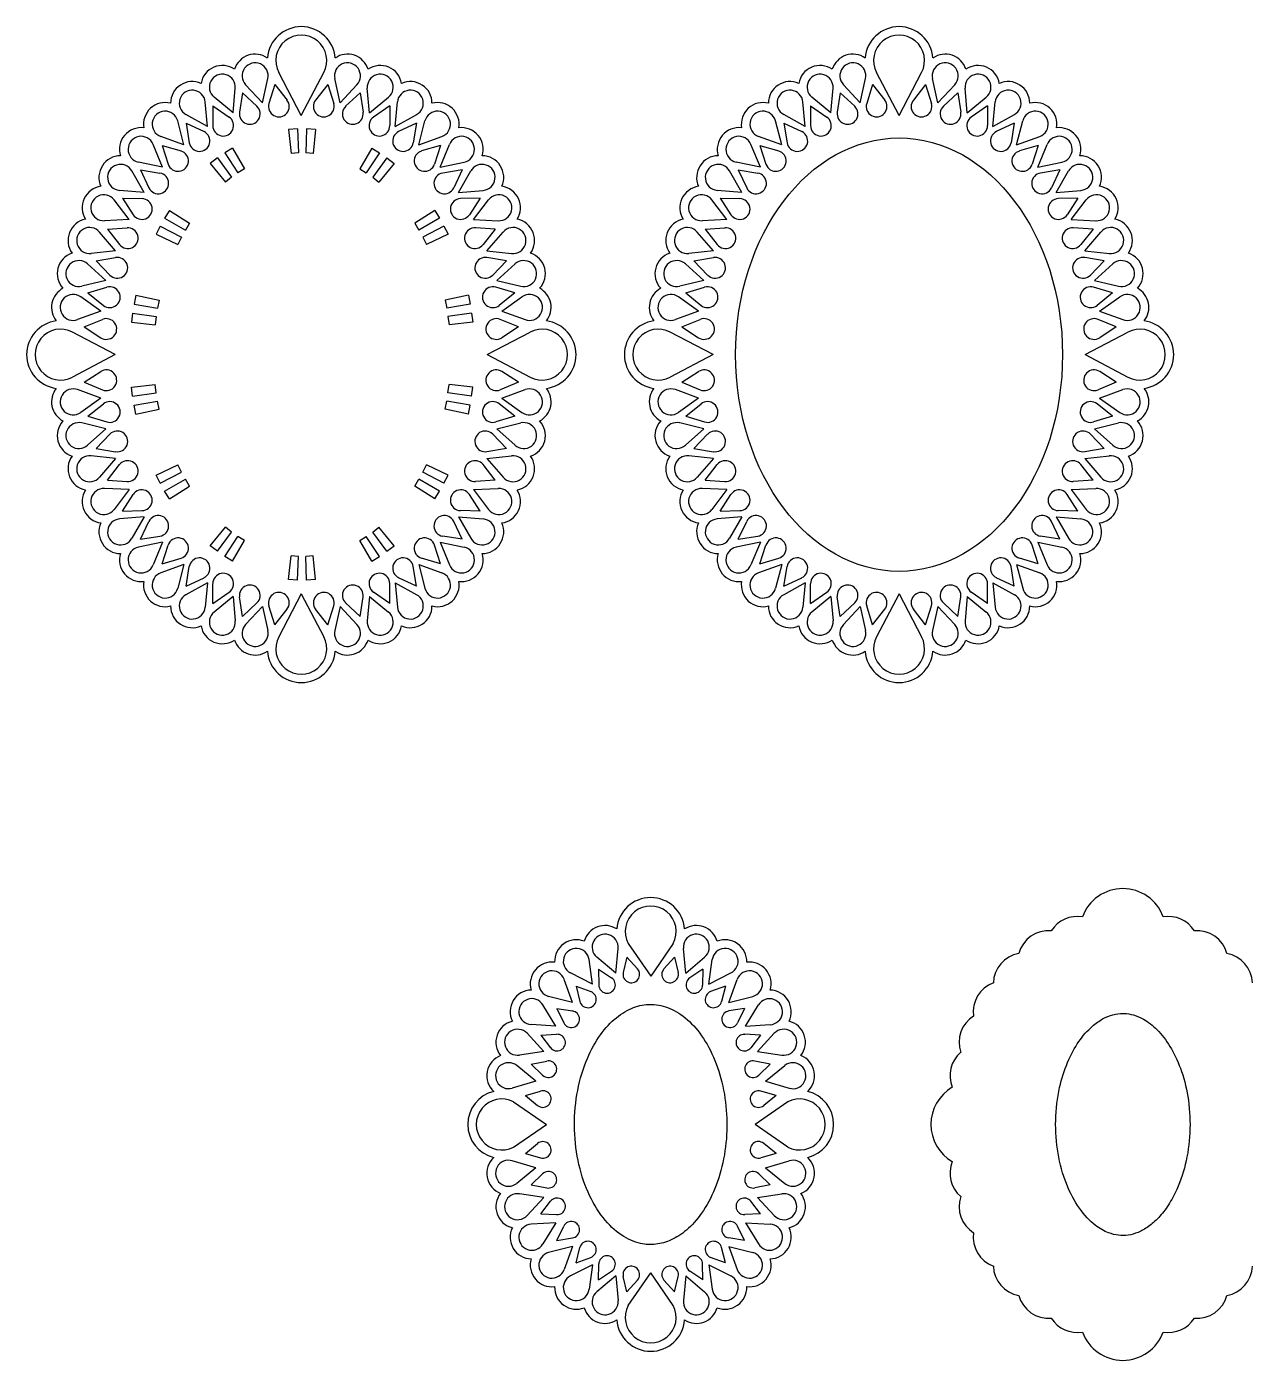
# Model space of a CAD drawing. Extents: x -370 to 168, y -426 to -128.
# Drawn here: x -370.2 to -98.5, y -425.7 to -130.2 of the extents above; entities that cross this region are included whole.
import ezdxf

# ---------------------------------------------------------------- set-up
doc = ezdxf.new("R2010")
doc.units = 0
doc.layers.get('0').update_dxf_attribs({"linetype": 'CONTINUOUS'})

msp = doc.modelspace()

# ---------------------------------------------------------------- linework, layer by layer
for p, q in [((-317.94, -147.09), (-316.76, -141.74)), ((-309.34, -149.88), (-314.33, -140.38)), ((-309.34, -149.88), (-304.34, -140.38)), ((-300.73, -147.09), (-301.92, -141.74)), ((-185.44, -147.09), (-184.26, -141.74)), ((-176.84, -149.88), (-181.83, -140.38)), ((-176.84, -149.88), (-171.84, -140.38)), ((-168.23, -147.09), (-169.42, -141.74)), ((-324.43, -149.33), (-323.97, -143.88)), ((-317.94, -147.09), (-321.68, -143.09)), ((-315.22, -143.05), (-316.52, -147.23)), ((-315.22, -143.05), (-312.51, -146.48)), ((-303.45, -143.05), (-306.17, -146.48)), ((-303.45, -143.05), (-302.16, -147.23)), ((-300.73, -147.09), (-297, -143.09)), ((-294.24, -149.33), (-294.71, -143.88)), ((-191.94, -149.33), (-191.47, -143.88)), ((-185.44, -147.09), (-189.18, -143.09)), ((-182.72, -143.05), (-184.02, -147.23)), ((-182.72, -143.05), (-180.01, -146.48)), ((-170.95, -143.05), (-173.67, -146.48)), ((-170.95, -143.05), (-169.66, -147.23)), ((-168.23, -147.09), (-164.5, -143.09)), ((-161.74, -149.33), (-162.21, -143.88)), ((-330.12, -152.36), (-330.64, -146.91)), ((-324.43, -149.33), (-328.67, -145.86)), ((-322.36, -144.86), (-323.03, -149.19)), ((-322.36, -144.86), (-319.17, -147.87)), ((-296.32, -144.86), (-299.51, -147.87)), ((-296.32, -144.86), (-295.65, -149.19)), ((-294.24, -149.33), (-290.01, -145.86)), ((-288.55, -152.36), (-288.03, -146.91)), ((-197.62, -152.36), (-198.14, -146.91)), ((-191.94, -149.33), (-196.17, -145.86)), ((-189.86, -144.86), (-190.53, -149.19)), ((-189.86, -144.86), (-186.67, -147.87)), ((-163.82, -144.86), (-167.01, -147.87)), ((-163.82, -144.86), (-163.15, -149.19)), ((-161.74, -149.33), (-157.51, -145.86)), ((-156.05, -152.36), (-155.53, -146.91)), ((-330.12, -152.36), (-334.91, -149.7)), ((-328.94, -147.76), (-328.95, -152.14)), ((-328.94, -147.76), (-325.33, -150.25)), ((-289.74, -147.76), (-293.34, -150.25)), ((-289.74, -147.76), (-289.72, -152.14)), ((-288.55, -152.36), (-283.76, -149.7)), ((-197.62, -152.36), (-202.41, -149.7)), ((-196.44, -147.76), (-196.45, -152.14)), ((-196.44, -147.76), (-192.83, -150.25)), ((-157.24, -147.76), (-160.84, -150.25)), ((-157.24, -147.76), (-157.23, -152.14)), ((-156.05, -152.36), (-151.27, -149.7)), ((-335.35, -156.41), (-336.74, -151.12)), ((-334.86, -151.6), (-330.9, -153.48)), ((-334.86, -151.6), (-334.16, -155.93)), ((-310.16, -152.89), (-312.16, -153.03)), ((-312.16, -153.03), (-311.62, -158.3)), ((-310.16, -152.89), (-309.98, -158.19)), ((-308.16, -152.89), (-308.34, -158.19)), ((-306.16, -153.03), (-308.16, -152.89)), ((-306.16, -153.03), (-306.7, -158.3)), ((-283.82, -151.6), (-287.78, -153.48)), ((-283.82, -151.6), (-284.51, -155.93)), ((-283.32, -156.41), (-281.94, -151.12)), ((-202.85, -156.41), (-204.24, -151.12)), ((-202.36, -151.6), (-201.66, -155.93)), ((-202.36, -151.6), (-198.4, -153.48)), ((-151.32, -151.6), (-155.28, -153.48)), ((-151.32, -151.6), (-152.01, -155.93)), ((-150.82, -156.41), (-149.44, -151.12)), ((-340.09, -161.37), (-342.17, -156.3)), ((-335.35, -156.41), (-340.5, -154.56)), ((-340.21, -156.53), (-336, -157.77)), ((-340.21, -156.53), (-338.85, -160.7)), ((-283.32, -156.41), (-278.17, -154.56)), ((-278.47, -156.53), (-282.67, -157.77)), ((-278.47, -156.53), (-279.83, -160.7)), ((-278.58, -161.37), (-276.5, -156.3)), ((-207.59, -161.37), (-209.68, -156.3)), ((-202.85, -156.41), (-208, -154.56)), ((-207.71, -156.53), (-206.35, -160.7)), ((-207.71, -156.53), (-203.5, -157.77)), ((-150.82, -156.41), (-145.67, -154.56)), ((-145.97, -156.53), (-150.17, -157.77)), ((-145.97, -156.53), (-147.33, -160.7)), ((-146.08, -161.37), (-144, -156.3)), ((-327.94, -159.31), (-329.52, -160.54)), ((-327.94, -159.31), (-324.8, -163.58)), ((-324.58, -157.11), (-326.29, -158.17)), ((-326.29, -158.17), (-323.39, -162.6)), ((-324.58, -157.11), (-321.94, -161.71)), ((-309.98, -158.19), (-311.62, -158.3)), ((-306.7, -158.3), (-308.34, -158.19)), ((-293.74, -157.11), (-296.38, -161.71)), ((-292.02, -158.17), (-294.93, -162.6)), ((-293.74, -157.11), (-292.02, -158.17)), ((-290.38, -159.31), (-293.52, -163.58)), ((-290.38, -159.31), (-288.79, -160.54)), ((-344.2, -166.96), (-346.9, -162.2)), ((-340.09, -161.37), (-345.45, -160.22)), ((-345.01, -161.98), (-340.68, -162.66)), ((-345.01, -161.98), (-343.12, -165.93)), ((-329.52, -160.54), (-326.16, -164.64)), ((-321.94, -161.71), (-323.39, -162.6)), ((-296.38, -161.71), (-294.93, -162.6)), ((-288.79, -160.54), (-292.16, -164.64)), ((-278.58, -161.37), (-273.23, -160.22)), ((-273.67, -161.98), (-278, -162.66)), ((-273.67, -161.98), (-275.56, -165.93)), ((-274.48, -166.96), (-271.78, -162.2)), ((-211.7, -166.96), (-214.4, -162.2)), ((-207.59, -161.37), (-212.95, -160.22)), ((-212.51, -161.98), (-208.18, -162.66)), ((-212.51, -161.98), (-210.62, -165.93)), ((-146.08, -161.37), (-140.73, -160.22)), ((-141.17, -161.98), (-145.5, -162.66)), ((-141.17, -161.98), (-143.06, -165.93)), ((-141.98, -166.96), (-139.28, -162.2)), ((-324.8, -163.58), (-326.16, -164.64)), ((-293.52, -163.58), (-292.16, -164.64)), ((-344.2, -166.96), (-349.65, -166.49)), ((-349, -168.22), (-344.62, -168.33)), ((-349, -168.22), (-346.61, -171.89)), ((-274.48, -166.96), (-269.02, -166.49)), ((-269.68, -168.22), (-274.06, -168.33)), ((-269.68, -168.22), (-272.06, -171.89)), ((-211.7, -166.96), (-217.15, -166.49)), ((-216.5, -168.22), (-212.12, -168.33)), ((-216.5, -168.22), (-214.11, -171.89)), ((-141.98, -166.96), (-136.52, -166.49)), ((-137.18, -168.22), (-141.56, -168.33)), ((-137.18, -168.22), (-139.56, -171.89)), ((-347.52, -172.98), (-350.82, -168.61)), ((-338.59, -170.93), (-339.63, -172.65)), ((-338.59, -170.93), (-334.11, -173.77)), ((-279.73, -170.93), (-284.21, -173.77)), ((-279.73, -170.93), (-278.69, -172.65)), ((-271.16, -172.98), (-267.85, -168.61)), ((-215.02, -172.98), (-218.33, -168.61)), ((-138.66, -172.98), (-135.35, -168.61)), ((-347.52, -172.98), (-352.99, -173.23)), ((-339.63, -172.65), (-335.04, -175.3)), ((-334.11, -173.77), (-335.04, -175.3)), ((-284.21, -173.77), (-283.28, -175.3)), ((-278.69, -172.65), (-283.28, -175.3)), ((-271.16, -172.98), (-265.69, -173.23)), ((-215.02, -172.98), (-220.49, -173.23)), ((-138.66, -172.98), (-133.19, -173.23)), ((-350.5, -179.88), (-354.06, -175.73)), ((-352.33, -175.07), (-347.96, -174.79)), ((-352.33, -175.07), (-349.63, -178.52)), ((-340.59, -174.39), (-341.5, -176.18)), ((-341.5, -176.18), (-336.72, -178.48)), ((-340.59, -174.39), (-335.91, -176.87)), ((-335.91, -176.87), (-336.72, -178.48)), ((-277.72, -174.39), (-282.41, -176.87)), ((-282.41, -176.87), (-281.59, -178.48)), ((-276.82, -176.18), (-281.59, -178.48)), ((-277.72, -174.39), (-276.82, -176.18)), ((-266.34, -175.07), (-270.72, -174.79)), ((-266.34, -175.07), (-269.05, -178.52)), ((-268.18, -179.88), (-264.61, -175.73)), ((-218, -179.88), (-221.56, -175.73)), ((-219.83, -175.07), (-215.46, -174.79)), ((-219.83, -175.07), (-217.13, -178.52)), ((-133.84, -175.07), (-138.22, -174.79)), ((-133.84, -175.07), (-136.55, -178.52)), ((-135.68, -179.88), (-132.11, -175.73)), ((-350.5, -179.88), (-355.94, -180.47)), ((-268.18, -179.88), (-262.73, -180.47)), ((-218, -179.88), (-223.44, -180.47)), ((-135.68, -179.88), (-130.23, -180.47)), ((-352.64, -186.48), (-356.7, -182.8)), ((-354.81, -182.11), (-350.49, -181.39)), ((-354.81, -182.11), (-351.76, -185.26)), ((-263.86, -182.11), (-268.18, -181.39)), ((-263.86, -182.11), (-266.91, -185.26)), ((-266.03, -186.48), (-261.97, -182.8)), ((-220.14, -186.48), (-224.2, -182.8)), ((-222.31, -182.11), (-217.99, -181.39)), ((-222.31, -182.11), (-219.27, -185.26)), ((-131.36, -182.11), (-135.68, -181.39)), ((-131.36, -182.11), (-134.41, -185.26)), ((-133.53, -186.48), (-129.47, -182.8)), ((-352.64, -186.48), (-357.97, -187.74)), ((-356.64, -189.23), (-352.45, -187.96)), ((-262.03, -189.23), (-266.23, -187.96)), ((-266.03, -186.48), (-260.7, -187.74)), ((-220.14, -186.48), (-225.47, -187.74)), ((-224.14, -189.23), (-219.95, -187.96)), ((-129.53, -189.23), (-133.73, -187.96)), ((-133.53, -186.48), (-128.2, -187.74)), ((-353.78, -193.25), (-358.24, -190.08)), ((-356.64, -189.23), (-353.22, -191.97)), ((-346.05, -189.74), (-346.42, -191.7)), ((-346.42, -191.7), (-341.2, -192.61)), ((-346.05, -189.74), (-340.86, -190.81)), ((-340.86, -190.81), (-341.2, -192.61)), ((-272.27, -189.74), (-277.46, -190.81)), ((-277.46, -190.81), (-277.11, -192.61)), ((-271.89, -191.7), (-277.11, -192.61)), ((-272.27, -189.74), (-271.89, -191.7)), ((-262.03, -189.23), (-265.45, -191.97)), ((-264.89, -193.25), (-260.43, -190.08)), ((-221.28, -193.25), (-225.74, -190.08)), ((-224.14, -189.23), (-220.72, -191.97)), ((-129.53, -189.23), (-132.95, -191.97)), ((-132.39, -193.25), (-127.93, -190.08)), ((-353.78, -193.25), (-358.92, -195.13)), ((-346.74, -193.68), (-346.99, -195.66)), ((-346.74, -193.68), (-341.49, -194.43)), ((-341.49, -194.43), (-341.72, -196.25)), ((-271.58, -193.68), (-276.83, -194.43)), ((-276.83, -194.43), (-276.59, -196.25)), ((-271.58, -193.68), (-271.33, -195.66)), ((-264.89, -193.25), (-259.75, -195.13)), ((-221.28, -193.25), (-226.42, -195.13)), ((-132.39, -193.25), (-127.25, -195.13)), ((-350.57, -202.89), (-360.06, -197.89)), ((-357.49, -196.75), (-353.44, -195.08)), ((-357.49, -196.75), (-353.81, -199.14)), ((-346.99, -195.66), (-341.72, -196.25)), ((-271.33, -195.66), (-276.59, -196.25)), ((-268.11, -202.89), (-258.61, -197.89)), ((-261.19, -196.75), (-265.24, -195.08)), ((-261.19, -196.75), (-264.86, -199.14)), ((-218.07, -202.89), (-227.56, -197.89)), ((-224.99, -196.75), (-220.94, -195.08)), ((-224.99, -196.75), (-221.31, -199.14)), ((-135.61, -202.89), (-126.11, -197.89)), ((-128.69, -196.75), (-132.74, -195.08)), ((-128.69, -196.75), (-132.36, -199.14)), ((-350.57, -202.89), (-360.06, -207.88)), ((-268.11, -202.89), (-258.61, -207.88)), ((-218.07, -202.89), (-227.56, -207.88)), ((-135.61, -202.89), (-126.11, -207.88)), ((-357.49, -209.02), (-353.81, -206.63)), ((-261.19, -209.02), (-264.86, -206.63)), ((-224.99, -209.02), (-221.31, -206.63)), ((-128.69, -209.02), (-132.36, -206.63)), ((-357.49, -209.02), (-353.44, -210.7)), ((-346.99, -210.11), (-341.72, -209.53)), ((-341.49, -211.35), (-341.72, -209.53)), ((-276.83, -211.35), (-276.59, -209.53)), ((-271.33, -210.11), (-276.59, -209.53)), ((-261.19, -209.02), (-265.24, -210.7)), ((-224.99, -209.02), (-220.94, -210.7)), ((-128.69, -209.02), (-132.74, -210.7)), ((-353.78, -212.52), (-358.92, -210.64)), ((-353.78, -212.52), (-358.24, -215.69)), ((-346.74, -212.1), (-346.99, -210.11)), ((-346.74, -212.1), (-341.49, -211.35)), ((-271.58, -212.1), (-276.83, -211.35)), ((-271.58, -212.1), (-271.33, -210.11)), ((-264.89, -212.52), (-259.75, -210.64)), ((-264.89, -212.52), (-260.43, -215.69)), ((-221.28, -212.52), (-226.42, -210.64)), ((-221.28, -212.52), (-225.74, -215.69)), ((-132.39, -212.52), (-127.25, -210.64)), ((-132.39, -212.52), (-127.93, -215.69)), ((-356.64, -216.54), (-353.22, -213.8)), ((-346.42, -214.07), (-341.2, -213.16)), ((-346.05, -216.04), (-346.42, -214.07)), ((-346.05, -216.04), (-340.86, -214.96)), ((-340.86, -214.96), (-341.2, -213.16)), ((-277.46, -214.96), (-277.11, -213.16)), ((-272.27, -216.04), (-277.46, -214.96)), ((-271.89, -214.07), (-277.11, -213.16)), ((-272.27, -216.04), (-271.89, -214.07)), ((-262.03, -216.54), (-265.45, -213.8)), ((-224.14, -216.54), (-220.72, -213.8)), ((-129.53, -216.54), (-132.95, -213.8)), ((-352.64, -219.29), (-357.97, -218.03)), ((-356.64, -216.54), (-352.45, -217.81)), ((-262.03, -216.54), (-266.23, -217.81)), ((-266.03, -219.29), (-260.7, -218.03)), ((-220.14, -219.29), (-225.47, -218.03)), ((-224.14, -216.54), (-219.95, -217.81)), ((-129.53, -216.54), (-133.73, -217.81)), ((-133.53, -219.29), (-128.2, -218.03)), ((-352.64, -219.29), (-356.7, -222.97)), ((-354.81, -223.66), (-351.76, -220.51)), ((-263.86, -223.66), (-266.91, -220.51)), ((-266.03, -219.29), (-261.97, -222.97)), ((-220.14, -219.29), (-224.2, -222.97)), ((-222.31, -223.66), (-219.27, -220.51)), ((-131.36, -223.66), (-134.41, -220.51)), ((-133.53, -219.29), (-129.47, -222.97)), ((-354.81, -223.66), (-350.49, -224.39)), ((-263.86, -223.66), (-268.18, -224.39)), ((-222.31, -223.66), (-217.99, -224.39)), ((-131.36, -223.66), (-135.68, -224.39)), ((-350.5, -225.89), (-355.94, -225.31)), ((-350.5, -225.89), (-354.06, -230.05)), ((-352.33, -230.7), (-349.63, -227.26)), ((-341.5, -229.59), (-336.72, -227.29)), ((-335.91, -228.9), (-336.72, -227.29)), ((-282.41, -228.9), (-281.59, -227.29)), ((-276.82, -229.59), (-281.59, -227.29)), ((-266.34, -230.7), (-269.05, -227.26)), ((-268.18, -225.89), (-262.73, -225.31)), ((-268.18, -225.89), (-264.61, -230.05)), ((-218, -225.89), (-223.44, -225.31)), ((-218, -225.89), (-221.56, -230.05)), ((-219.83, -230.7), (-217.13, -227.26)), ((-133.84, -230.7), (-136.55, -227.26)), ((-135.68, -225.89), (-130.23, -225.31)), ((-135.68, -225.89), (-132.11, -230.05)), ((-340.59, -231.38), (-341.5, -229.59)), ((-340.59, -231.38), (-335.91, -228.9)), ((-277.72, -231.38), (-282.41, -228.9)), ((-277.72, -231.38), (-276.82, -229.59)), ((-347.52, -232.8), (-352.99, -232.54)), ((-352.33, -230.7), (-347.96, -230.98)), ((-347.52, -232.8), (-350.82, -237.16)), ((-339.63, -233.13), (-335.04, -230.47)), ((-338.59, -234.84), (-339.63, -233.13)), ((-338.59, -234.84), (-334.11, -232)), ((-334.11, -232), (-335.04, -230.47)), ((-284.21, -232), (-283.28, -230.47)), ((-279.73, -234.84), (-284.21, -232)), ((-278.69, -233.13), (-283.28, -230.47)), ((-279.73, -234.84), (-278.69, -233.13)), ((-271.16, -232.8), (-265.69, -232.54)), ((-271.16, -232.8), (-267.85, -237.16)), ((-266.34, -230.7), (-270.72, -230.98)), ((-215.02, -232.8), (-220.49, -232.54)), ((-219.83, -230.7), (-215.46, -230.98)), ((-215.02, -232.8), (-218.33, -237.16)), ((-138.66, -232.8), (-133.19, -232.54)), ((-138.66, -232.8), (-135.35, -237.16)), ((-133.84, -230.7), (-138.22, -230.98)), ((-349, -237.56), (-346.61, -233.88)), ((-269.68, -237.56), (-272.06, -233.88)), ((-216.5, -237.56), (-214.11, -233.88)), ((-137.18, -237.56), (-139.56, -233.88)), ((-344.2, -238.81), (-349.65, -239.28)), ((-349, -237.56), (-344.62, -237.44)), ((-344.2, -238.81), (-346.9, -243.58)), ((-274.48, -238.81), (-269.02, -239.28)), ((-274.48, -238.81), (-271.78, -243.58)), ((-269.68, -237.56), (-274.06, -237.44)), ((-211.7, -238.81), (-217.15, -239.28)), ((-216.5, -237.56), (-212.12, -237.44)), ((-211.7, -238.81), (-214.4, -243.58)), ((-141.98, -238.81), (-139.28, -243.58)), ((-141.98, -238.81), (-136.52, -239.28)), ((-137.18, -237.56), (-141.56, -237.44)), ((-345.01, -243.79), (-343.12, -239.84)), ((-329.52, -245.23), (-326.16, -241.14)), ((-327.94, -246.46), (-324.8, -242.19)), ((-324.8, -242.19), (-326.16, -241.14)), ((-293.52, -242.19), (-292.16, -241.14)), ((-290.38, -246.46), (-293.52, -242.19)), ((-288.79, -245.23), (-292.16, -241.14)), ((-273.67, -243.79), (-275.56, -239.84)), ((-212.51, -243.79), (-210.62, -239.84)), ((-141.17, -243.79), (-143.06, -239.84)), ((-340.09, -244.4), (-345.45, -245.56)), ((-345.01, -243.79), (-340.68, -243.11)), ((-340.09, -244.4), (-342.17, -249.47)), ((-340.21, -249.24), (-338.85, -245.08)), ((-327.94, -246.46), (-329.52, -245.23)), ((-326.29, -247.61), (-323.39, -243.17)), ((-324.58, -248.66), (-321.94, -244.07)), ((-321.94, -244.07), (-323.39, -243.17)), ((-296.38, -244.07), (-294.93, -243.17)), ((-293.74, -248.66), (-296.38, -244.07)), ((-292.02, -247.61), (-294.93, -243.17)), ((-290.38, -246.46), (-288.79, -245.23)), ((-278.47, -249.24), (-279.83, -245.08)), ((-278.58, -244.4), (-273.23, -245.56)), ((-278.58, -244.4), (-276.5, -249.47)), ((-273.67, -243.79), (-278, -243.11)), ((-207.59, -244.4), (-212.95, -245.56)), ((-212.51, -243.79), (-208.18, -243.11)), ((-207.59, -244.4), (-209.68, -249.47)), ((-207.71, -249.24), (-206.35, -245.08)), ((-145.97, -249.24), (-147.33, -245.08)), ((-146.08, -244.4), (-140.73, -245.56)), ((-146.08, -244.4), (-144, -249.47)), ((-141.17, -243.79), (-145.5, -243.11)), ((-340.21, -249.24), (-336, -248)), ((-324.58, -248.66), (-326.29, -247.61)), ((-312.16, -252.74), (-311.62, -247.47)), ((-309.98, -247.58), (-311.62, -247.47)), ((-310.16, -252.88), (-309.98, -247.58)), ((-306.7, -247.47), (-308.34, -247.58)), ((-308.16, -252.88), (-308.34, -247.58)), ((-306.16, -252.74), (-306.7, -247.47)), ((-293.74, -248.66), (-292.02, -247.61)), ((-278.47, -249.24), (-282.67, -248)), ((-207.71, -249.24), (-203.5, -248)), ((-145.97, -249.24), (-150.17, -248)), ((-335.35, -249.36), (-340.5, -251.22)), ((-335.35, -249.36), (-336.74, -254.66)), ((-334.86, -254.17), (-334.16, -249.84)), ((-283.82, -254.17), (-284.51, -249.84)), ((-283.32, -249.36), (-278.17, -251.22)), ((-283.32, -249.36), (-281.94, -254.66)), ((-202.85, -249.36), (-208, -251.22)), ((-202.85, -249.36), (-204.24, -254.66)), ((-202.36, -254.17), (-201.66, -249.84)), ((-151.32, -254.17), (-152.01, -249.84)), ((-150.82, -249.36), (-149.44, -254.66)), ((-150.82, -249.36), (-145.67, -251.22)), ((-330.12, -253.41), (-334.91, -256.07)), ((-334.86, -254.17), (-330.9, -252.3)), ((-330.12, -253.41), (-330.64, -258.86)), ((-328.94, -258.01), (-328.95, -253.63)), ((-310.16, -252.88), (-312.16, -252.74)), ((-306.16, -252.74), (-308.16, -252.88)), ((-289.74, -258.01), (-289.72, -253.63)), ((-288.55, -253.41), (-283.76, -256.07)), ((-288.55, -253.41), (-288.03, -258.86)), ((-283.82, -254.17), (-287.78, -252.3)), ((-197.62, -253.41), (-202.41, -256.07)), ((-202.36, -254.17), (-198.4, -252.3)), ((-197.62, -253.41), (-198.14, -258.86)), ((-196.44, -258.01), (-196.45, -253.63)), ((-157.24, -258.01), (-157.23, -253.63)), ((-156.05, -253.41), (-155.53, -258.86)), ((-156.05, -253.41), (-151.27, -256.07)), ((-151.32, -254.17), (-155.28, -252.3)), ((-328.94, -258.01), (-325.33, -255.52)), ((-324.43, -256.44), (-328.67, -259.91)), ((-324.43, -256.44), (-323.97, -261.89)), ((-322.36, -260.91), (-323.03, -256.58)), ((-309.34, -255.89), (-314.33, -265.39)), ((-309.34, -255.89), (-304.34, -265.39)), ((-296.32, -260.91), (-295.65, -256.58)), ((-294.24, -256.44), (-294.71, -261.89)), ((-294.24, -256.44), (-290.01, -259.91)), ((-289.74, -258.01), (-293.34, -255.52)), ((-196.44, -258.01), (-192.83, -255.52)), ((-191.94, -256.44), (-196.17, -259.91)), ((-191.94, -256.44), (-191.47, -261.89)), ((-189.86, -260.91), (-190.53, -256.58)), ((-176.84, -255.89), (-181.83, -265.39)), ((-176.84, -255.89), (-171.84, -265.39)), ((-163.82, -260.91), (-163.15, -256.58)), ((-161.74, -256.44), (-162.21, -261.89)), ((-161.74, -256.44), (-157.51, -259.91)), ((-157.24, -258.01), (-160.84, -255.52)), ((-322.36, -260.91), (-319.17, -257.9)), ((-317.94, -258.68), (-321.68, -262.69)), ((-317.94, -258.68), (-316.76, -264.03)), ((-315.22, -262.73), (-316.52, -258.54)), ((-315.22, -262.73), (-312.51, -259.29)), ((-303.45, -262.73), (-306.17, -259.29)), ((-303.45, -262.73), (-302.16, -258.54)), ((-300.73, -258.68), (-301.92, -264.03)), ((-300.73, -258.68), (-297, -262.69)), ((-296.32, -260.91), (-299.51, -257.9)), ((-189.86, -260.91), (-186.67, -257.9)), ((-185.44, -258.68), (-189.18, -262.69)), ((-185.44, -258.68), (-184.26, -264.03)), ((-182.72, -262.73), (-184.02, -258.54)), ((-182.72, -262.73), (-180.01, -259.29)), ((-170.95, -262.73), (-173.67, -259.29)), ((-170.95, -262.73), (-169.66, -258.54)), ((-168.23, -258.68), (-169.42, -264.03)), ((-168.23, -258.68), (-164.5, -262.69)), ((-163.82, -260.91), (-167.01, -257.9)), ((-236.89, -333.34), (-231.89, -340.61)), ((-226.9, -333.34), (-231.89, -340.61)), ((-239.65, -339.89), (-243.85, -336.37)), ((-239.65, -339.89), (-239.13, -334.43)), ((-237.16, -336.36), (-237.99, -339.76)), ((-237.16, -336.36), (-234.82, -338.97)), ((-226.63, -336.36), (-228.96, -338.97)), ((-226.63, -336.36), (-225.8, -339.76)), ((-224.14, -339.89), (-224.65, -334.43)), ((-224.14, -339.89), (-219.94, -336.37)), ((-244.8, -342.35), (-245.53, -336.92)), ((-243.49, -339.05), (-240.55, -340.97)), ((-243.49, -339.05), (-243.4, -342.56)), ((-220.3, -339.05), (-223.23, -340.97)), ((-220.3, -339.05), (-220.38, -342.56)), ((-218.98, -342.35), (-218.25, -336.92)), ((-249.21, -346.43), (-251.09, -341.29)), ((-244.8, -342.35), (-249.69, -339.88)), ((-218.98, -342.35), (-214.1, -339.88)), ((-214.57, -346.43), (-212.69, -341.29)), ((-249.21, -346.43), (-254.52, -345.06)), ((-248.45, -342.77), (-247.6, -346.17)), ((-248.45, -342.77), (-245.17, -344)), ((-215.33, -342.77), (-218.62, -344)), ((-215.33, -342.77), (-216.18, -346.17)), ((-214.57, -346.43), (-209.27, -345.07)), ((-252.94, -351.65), (-255.77, -346.96)), ((-252.67, -347.76), (-251.15, -350.92)), ((-252.67, -347.76), (-249.2, -348.3)), ((-211.12, -347.76), (-214.58, -348.3)), ((-211.12, -347.76), (-212.64, -350.92)), ((-210.85, -351.65), (-208.01, -346.96)), ((-252.94, -351.65), (-258.4, -351.33)), ((-210.85, -351.65), (-205.38, -351.33)), ((-255.55, -357.24), (-259.3, -353.25)), ((-256.24, -353.65), (-252.74, -353.46)), ((-256.24, -353.65), (-254.11, -356.43)), ((-207.54, -353.65), (-211.04, -353.46)), ((-207.54, -353.65), (-209.68, -356.43)), ((-208.24, -357.24), (-204.49, -353.25)), ((-255.55, -357.24), (-260.96, -358.07)), ((-208.24, -357.24), (-202.82, -358.07)), ((-257.33, -363.84), (-261.59, -360.39)), ((-258.37, -360.1), (-254.94, -359.38)), ((-258.37, -360.1), (-255.84, -362.52)), ((-205.41, -360.1), (-208.84, -359.38)), ((-205.41, -360.1), (-207.94, -362.52)), ((-206.45, -363.84), (-202.19, -360.4)), ((-257.33, -363.84), (-262.58, -365.4)), ((-259.68, -367.02), (-256.31, -366.04)), ((-204.11, -367.02), (-207.47, -366.04)), ((-206.45, -363.84), (-201.2, -365.4)), ((-262.28, -368.44), (-255.02, -373.44)), ((-259.68, -367.02), (-256.97, -369.24)), ((-201.5, -368.45), (-208.77, -373.44)), ((-204.11, -367.02), (-206.82, -369.24)), ((-262.28, -378.44), (-255.02, -373.44)), ((-201.51, -378.44), (-208.77, -373.44)), ((-259.68, -379.87), (-256.97, -377.64)), ((-204.11, -379.86), (-206.82, -377.64)), ((-259.68, -379.87), (-256.31, -380.84)), ((-204.11, -379.86), (-207.47, -380.84)), ((-257.33, -383.05), (-262.58, -381.49)), ((-257.33, -383.05), (-261.59, -386.49)), ((-206.45, -383.04), (-201.2, -381.48)), ((-206.45, -383.04), (-202.19, -386.49)), ((-258.37, -386.78), (-255.84, -384.36)), ((-258.37, -386.78), (-254.94, -387.5)), ((-205.41, -386.78), (-208.84, -387.5)), ((-205.41, -386.78), (-207.94, -384.36)), ((-255.55, -389.64), (-260.96, -388.82)), ((-255.55, -389.64), (-259.3, -393.64)), ((-208.24, -389.64), (-202.82, -388.81)), ((-208.24, -389.64), (-204.49, -393.63)), ((-256.24, -393.23), (-254.11, -390.45)), ((-207.54, -393.23), (-209.68, -390.45)), ((-252.94, -395.23), (-258.4, -395.55)), ((-256.24, -393.23), (-252.74, -393.42)), ((-252.94, -395.23), (-255.77, -399.92)), ((-207.54, -393.23), (-211.04, -393.42)), ((-210.85, -395.23), (-205.38, -395.55)), ((-210.85, -395.23), (-208.01, -399.92)), ((-252.67, -399.12), (-251.15, -395.96)), ((-252.67, -399.12), (-249.2, -398.59)), ((-211.12, -399.12), (-214.58, -398.58)), ((-211.12, -399.12), (-212.64, -395.96)), ((-249.21, -400.45), (-254.52, -401.82)), ((-249.21, -400.45), (-251.09, -405.6)), ((-248.45, -404.11), (-247.6, -400.71)), ((-215.33, -404.11), (-216.18, -400.71)), ((-214.57, -400.45), (-212.69, -405.59)), ((-214.57, -400.45), (-209.27, -401.82)), ((-244.8, -404.53), (-249.69, -407)), ((-248.45, -404.11), (-245.17, -402.88)), ((-244.8, -404.53), (-245.53, -409.96)), ((-243.49, -407.83), (-243.4, -404.32)), ((-220.3, -407.83), (-220.38, -404.32)), ((-218.98, -404.53), (-218.25, -409.96)), ((-218.98, -404.53), (-214.1, -407)), ((-215.33, -404.11), (-218.62, -402.88)), ((-239.65, -407), (-243.85, -410.51)), ((-243.49, -407.83), (-240.55, -405.91)), ((-239.65, -407), (-239.13, -412.45)), ((-237.16, -410.53), (-237.99, -407.12)), ((-236.89, -413.54), (-231.89, -406.28)), ((-226.9, -413.54), (-231.89, -406.28)), ((-226.63, -410.53), (-225.8, -407.12)), ((-224.14, -407), (-224.65, -412.45)), ((-224.14, -407), (-219.94, -410.51)), ((-220.3, -407.83), (-223.23, -405.91)), ((-237.16, -410.53), (-234.82, -407.91)), ((-226.63, -410.53), (-228.96, -407.91))]:
    msp.add_line(p, q)
for centre, radius, start, end in [((-309.34, -137.75), 7.53, 4.4725, 175.5275), ((-309.34, -137.75), 5.65, 332.2491, 207.7509), ((-176.84, -137.75), 7.53, 4.4725, 175.5275), ((-176.84, -137.75), 5.65, 332.2491, 207.7509), ((-326.84, -143.63), 4.8, 55.8375, 169.9004), ((-319.57, -141.12), 4.8, 55.3961, 162.2801), ((-319.57, -141.12), 2.88, 347.4978, 222.9996), ((-299.11, -141.12), 2.88, 317.0004, 192.5022), ((-299.11, -141.12), 4.8, 17.7199, 124.6039), ((-291.84, -143.63), 4.8, 10.0996, 124.1625), ((-194.34, -143.63), 4.8, 55.8375, 169.9004), ((-187.07, -141.12), 4.8, 55.3961, 162.2801), ((-187.07, -141.12), 2.88, 347.4978, 222.9996), ((-166.61, -141.12), 2.88, 317.0004, 192.5022), ((-166.61, -141.12), 4.8, 17.7199, 124.6039), ((-159.34, -143.63), 4.8, 10.0996, 124.1625), ((-326.84, -143.63), 2.88, 355.1181, 230.6199), ((-291.84, -143.63), 2.88, 309.3801, 184.8819), ((-194.34, -143.63), 2.88, 355.1181, 230.6199), ((-159.34, -143.63), 2.88, 309.3801, 184.8819), ((-333.51, -147.18), 4.8, 66.1374, 180.2003), ((-333.51, -147.18), 2.88, 5.418, 240.9198), ((-285.17, -147.18), 2.88, 299.0802, 174.582), ((-285.17, -147.18), 4.8, 359.7997, 113.8626), ((-201.01, -147.18), 4.8, 66.1374, 180.2003), ((-201.01, -147.18), 2.88, 5.418, 240.9198), ((-152.67, -147.18), 2.88, 299.0802, 174.582), ((-152.67, -147.18), 4.8, 359.7997, 113.8626), ((-339.52, -151.84), 4.8, 75.376, 189.4389), ((-314.32, -147.91), 2.3, 162.8071, 38.3088), ((-304.36, -147.91), 2.3, 141.6911, 17.1929), ((-279.15, -151.84), 4.8, 350.5611, 104.624), ((-207.02, -151.84), 4.8, 75.376, 189.4389), ((-181.82, -147.91), 2.3, 162.8071, 38.3088), ((-171.86, -147.91), 2.3, 141.6911, 17.1929), ((-146.65, -151.84), 4.8, 350.5611, 104.624), ((-339.52, -151.84), 2.88, 14.6565, 250.1583), ((-326.65, -152.15), 2.3, 179.8406, 55.3424), ((-320.75, -149.55), 2.3, 171.2309, 46.7327), ((-297.93, -149.55), 2.3, 133.2673, 8.7691), ((-292.03, -152.15), 2.3, 124.6576, 0.1594), ((-279.15, -151.84), 2.88, 289.8417, 165.3435), ((-207.02, -151.84), 2.88, 14.6565, 250.1583), ((-194.15, -152.15), 2.3, 179.8406, 55.3424), ((-188.25, -149.55), 2.3, 171.2309, 46.7327), ((-165.43, -149.55), 2.3, 133.2673, 8.7691), ((-159.53, -152.15), 2.3, 124.6576, 0.1594), ((-146.65, -151.84), 2.88, 289.8417, 165.3435), ((-344.84, -157.4), 4.8, 83.0794, 197.1423), ((-331.89, -155.56), 2.3, 189.1712, 64.6729), ((-286.79, -155.56), 2.3, 115.3271, 350.8288), ((-273.84, -157.4), 4.8, 342.8577, 96.9206), ((-212.34, -157.4), 4.8, 83.0794, 197.1423), ((-199.39, -155.56), 2.3, 189.1712, 64.6729), ((-154.29, -155.56), 2.3, 115.3271, 350.8288), ((-141.34, -157.4), 4.8, 342.8577, 96.9206), ((-344.84, -157.4), 2.88, 22.36, 257.8617), ((-273.84, -157.4), 2.88, 282.1383, 157.64), ((-212.34, -157.4), 2.88, 22.36, 257.8617), ((-141.34, -157.4), 2.88, 282.1383, 157.64), ((-349.4, -163.62), 4.8, 90.2794, 204.3423), ((-336.65, -159.98), 2.3, 198.0996, 73.6014), ((-282.02, -159.98), 2.3, 106.3986, 341.9004), ((-269.27, -163.62), 4.8, 335.6577, 89.7206), ((-216.91, -163.62), 4.8, 90.2794, 204.3423), ((-204.15, -159.98), 2.3, 198.0996, 73.6014), ((-149.52, -159.98), 2.3, 106.3986, 341.9004), ((-136.77, -163.62), 4.8, 335.6577, 89.7206), ((-349.4, -163.62), 2.88, 29.56, 265.0618), ((-269.27, -163.62), 2.88, 274.9382, 150.44), ((-216.91, -163.62), 2.88, 29.56, 265.0618), ((-136.77, -163.62), 2.88, 274.9382, 150.44), ((-341.04, -164.94), 2.3, 205.5459, 81.0477), ((-277.64, -164.94), 2.3, 98.9523, 334.4541), ((-208.54, -164.94), 2.3, 205.5459, 81.0477), ((-145.14, -164.94), 2.3, 98.9523, 334.4541), ((-353.12, -170.35), 4.8, 97.8886, 211.9515), ((-353.12, -170.35), 2.88, 37.1691, 272.6709), ((-344.68, -170.63), 2.3, 213.0044, 88.5061), ((-274, -170.63), 2.3, 91.4939, 326.9956), ((-265.55, -170.35), 2.88, 267.3291, 142.8309), ((-265.55, -170.35), 4.8, 328.0485, 82.1114), ((-220.62, -170.35), 4.8, 97.8886, 211.9515), ((-220.62, -170.35), 2.88, 37.1691, 272.6709), ((-212.18, -170.63), 2.3, 213.0044, 88.5061), ((-141.5, -170.63), 2.3, 91.4939, 326.9956), ((-133.05, -170.35), 2.88, 267.3291, 142.8309), ((-133.05, -170.35), 4.8, 328.0485, 82.1114), ((-356.25, -177.6), 4.8, 101.3498, 215.4127), ((-262.42, -177.6), 4.8, 324.5873, 78.6502), ((-223.75, -177.6), 4.8, 101.3498, 215.4127), ((-129.93, -177.6), 4.8, 324.5873, 78.6502), ((-356.25, -177.6), 2.88, 40.6304, 276.1321), ((-347.81, -177.09), 2.3, 218.0833, 93.5851), ((-270.86, -177.09), 2.3, 86.4149, 321.9167), ((-262.42, -177.6), 2.88, 263.8679, 139.3696), ((-223.75, -177.6), 2.88, 40.6304, 276.1321), ((-215.32, -177.09), 2.3, 218.0833, 93.5851), ((-138.36, -177.09), 2.3, 86.4149, 321.9167), ((-129.93, -177.6), 2.88, 263.8679, 139.3696), ((-358.64, -184.94), 4.8, 108.5498, 222.6127), ((-358.64, -184.94), 2.88, 47.8304, 283.3321), ((-350.11, -183.66), 2.3, 224.0675, 99.5692), ((-268.57, -183.66), 2.3, 80.4308, 315.9325), ((-260.04, -184.94), 2.88, 256.6679, 132.1696), ((-260.04, -184.94), 4.8, 317.3873, 71.4502), ((-226.14, -184.94), 4.8, 108.5498, 222.6127), ((-226.14, -184.94), 2.88, 47.8304, 283.3321), ((-217.61, -183.66), 2.3, 224.0675, 99.5692), ((-136.07, -183.66), 2.3, 80.4308, 315.9325), ((-127.54, -184.94), 2.88, 256.6679, 132.1696), ((-127.54, -184.94), 4.8, 317.3873, 71.4502), ((-359.91, -192.43), 4.8, 118.0422, 218.5962), ((-351.78, -190.17), 2.3, 231.2946, 106.7964), ((-266.89, -190.17), 2.3, 73.2036, 308.7054), ((-258.76, -192.43), 4.8, 321.4038, 61.9578), ((-227.41, -192.43), 4.8, 118.0422, 218.5962), ((-219.28, -190.17), 2.3, 231.2946, 106.7964), ((-134.39, -190.17), 2.3, 73.2036, 308.7054), ((-126.26, -192.43), 4.8, 321.4038, 61.9578), ((-359.91, -192.43), 2.88, 54.5634, 290.0652), ((-258.76, -192.43), 2.88, 249.9348, 125.4366), ((-227.41, -192.43), 2.88, 54.5634, 290.0652), ((-126.26, -192.43), 2.88, 249.9348, 125.4366), ((-352.56, -197.21), 2.3, 236.9683, 112.47), ((-266.12, -197.21), 2.3, 67.53, 303.0317), ((-220.06, -197.21), 2.3, 236.9683, 112.47), ((-133.62, -197.21), 2.3, 67.53, 303.0317), ((-362.69, -202.89), 7.53, 97.4399, 262.5601), ((-362.69, -202.89), 5.65, 62.2491, 297.7509), ((-255.98, -202.89), 5.65, 242.2491, 117.7509), ((-255.98, -202.89), 7.53, 277.4399, 82.5601), ((-230.19, -202.89), 7.53, 97.4399, 262.5601), ((-230.19, -202.89), 5.65, 62.2491, 297.7509), ((-123.48, -202.89), 5.65, 242.2491, 117.7509), ((-123.48, -202.89), 7.53, 277.4399, 82.5601), ((-352.56, -208.57), 2.3, 247.53, 123.0317), ((-266.12, -208.57), 2.3, 56.9683, 292.47), ((-220.06, -208.57), 2.3, 247.53, 123.0317), ((-133.62, -208.57), 2.3, 56.9683, 292.47), ((-359.91, -213.35), 4.8, 141.4038, 241.9578), ((-359.91, -213.35), 2.88, 69.9348, 305.4366), ((-258.76, -213.35), 2.88, 234.5634, 110.0652), ((-258.76, -213.35), 4.8, 298.0422, 38.5962), ((-227.41, -213.35), 4.8, 141.4038, 241.9578), ((-227.41, -213.35), 2.88, 69.9348, 305.4366), ((-126.26, -213.35), 2.88, 234.5634, 110.0652), ((-126.26, -213.35), 4.8, 298.0422, 38.5962), ((-351.78, -215.6), 2.3, 253.2036, 128.7054), ((-266.89, -215.6), 2.3, 51.2946, 286.7964), ((-219.28, -215.6), 2.3, 253.2036, 128.7054), ((-134.39, -215.6), 2.3, 51.2946, 286.7964), ((-358.64, -220.83), 4.8, 137.3873, 251.4502), ((-358.64, -220.83), 2.88, 76.6679, 312.1696), ((-260.04, -220.83), 2.88, 227.8304, 103.3321), ((-260.04, -220.83), 4.8, 288.5498, 42.6127), ((-226.14, -220.83), 4.8, 137.3873, 251.4502), ((-226.14, -220.83), 2.88, 76.6679, 312.1696), ((-127.54, -220.83), 2.88, 227.8304, 103.3321), ((-127.54, -220.83), 4.8, 288.5498, 42.6127), ((-350.11, -222.11), 2.3, 260.4308, 135.9325), ((-268.57, -222.11), 2.3, 44.0675, 279.5692), ((-217.61, -222.11), 2.3, 260.4308, 135.9325), ((-136.07, -222.11), 2.3, 44.0675, 279.5692), ((-356.25, -228.17), 4.8, 144.5873, 258.6502), ((-356.25, -228.17), 2.88, 83.8679, 319.3696), ((-347.81, -228.68), 2.3, 266.4149, 141.9167), ((-270.86, -228.68), 2.3, 38.0833, 273.5851), ((-262.42, -228.17), 2.88, 220.6304, 96.1321), ((-262.42, -228.17), 4.8, 281.3498, 35.4127), ((-223.75, -228.17), 4.8, 144.5873, 258.6502), ((-223.75, -228.17), 2.88, 83.8679, 319.3696), ((-215.32, -228.68), 2.3, 266.4149, 141.9167), ((-138.36, -228.68), 2.3, 38.0833, 273.5851), ((-129.93, -228.17), 2.88, 220.6304, 96.1321), ((-129.93, -228.17), 4.8, 281.3498, 35.4127), ((-353.12, -235.42), 4.8, 148.0485, 262.1114), ((-353.12, -235.42), 2.88, 87.3291, 322.8309), ((-344.68, -235.14), 2.3, 271.4939, 146.9956), ((-274, -235.14), 2.3, 33.0044, 268.5061), ((-265.55, -235.42), 2.88, 217.1691, 92.6709), ((-265.55, -235.42), 4.8, 277.8886, 31.9515), ((-220.62, -235.42), 4.8, 148.0485, 262.1114), ((-220.62, -235.42), 2.88, 87.3291, 322.8309), ((-212.18, -235.14), 2.3, 271.4939, 146.9956), ((-141.5, -235.14), 2.3, 33.0044, 268.5061), ((-133.05, -235.42), 2.88, 217.1691, 92.6709), ((-133.05, -235.42), 4.8, 277.8886, 31.9515), ((-349.4, -242.16), 2.88, 94.9382, 330.44), ((-341.04, -240.83), 2.3, 278.9523, 154.4541), ((-277.64, -240.83), 2.3, 25.5459, 261.0477), ((-269.27, -242.16), 2.88, 209.56, 85.0618), ((-216.91, -242.16), 2.88, 94.9382, 330.44), ((-208.54, -240.83), 2.3, 278.9523, 154.4541), ((-145.14, -240.83), 2.3, 25.5459, 261.0477), ((-136.77, -242.16), 2.88, 209.56, 85.0618), ((-349.4, -242.16), 4.8, 155.6577, 269.7206), ((-269.27, -242.16), 4.8, 270.2794, 24.3423), ((-216.91, -242.16), 4.8, 155.6577, 269.7206), ((-136.77, -242.16), 4.8, 270.2794, 24.3423), ((-336.65, -245.79), 2.3, 286.3986, 161.9004), ((-282.02, -245.79), 2.3, 18.0996, 253.6014), ((-204.15, -245.79), 2.3, 286.3986, 161.9004), ((-149.52, -245.79), 2.3, 18.0996, 253.6014), ((-344.84, -248.37), 4.8, 162.8577, 276.9206), ((-344.84, -248.37), 2.88, 102.1382, 337.64), ((-331.89, -250.21), 2.3, 295.3271, 170.8288), ((-286.79, -250.21), 2.3, 9.1712, 244.6729), ((-273.84, -248.37), 2.88, 202.36, 77.8618), ((-273.84, -248.37), 4.8, 263.0794, 17.1423), ((-212.34, -248.37), 4.8, 162.8577, 276.9206), ((-212.34, -248.37), 2.88, 102.1382, 337.64), ((-199.39, -250.21), 2.3, 295.3271, 170.8288), ((-154.29, -250.21), 2.3, 9.1712, 244.6729), ((-141.34, -248.37), 2.88, 202.36, 77.8618), ((-141.34, -248.37), 4.8, 263.0794, 17.1423), ((-339.52, -253.93), 4.8, 170.5611, 284.624), ((-339.52, -253.93), 2.88, 109.8417, 345.3435), ((-326.65, -253.62), 2.3, 304.6576, 180.1594), ((-320.75, -256.23), 2.3, 313.2673, 188.7691), ((-297.93, -256.23), 2.3, 351.2309, 226.7327), ((-292.03, -253.62), 2.3, 359.8406, 235.3424), ((-279.15, -253.93), 2.88, 194.6565, 70.1583), ((-279.15, -253.93), 4.8, 255.376, 9.4389), ((-207.02, -253.93), 4.8, 170.5611, 284.624), ((-207.02, -253.93), 2.88, 109.8417, 345.3435), ((-194.15, -253.62), 2.3, 304.6576, 180.1594), ((-188.25, -256.23), 2.3, 313.2673, 188.7691), ((-165.43, -256.23), 2.3, 351.2309, 226.7327), ((-159.53, -253.62), 2.3, 359.8406, 235.3424), ((-146.65, -253.93), 2.88, 194.6565, 70.1583), ((-146.65, -253.93), 4.8, 255.376, 9.4389), ((-333.51, -258.59), 2.88, 119.0802, 354.582), ((-314.32, -257.86), 2.3, 321.6911, 197.1929), ((-304.36, -257.86), 2.3, 342.8071, 218.3089), ((-285.17, -258.59), 2.88, 185.418, 60.9198), ((-201.01, -258.59), 2.88, 119.0802, 354.582), ((-181.82, -257.86), 2.3, 321.6911, 197.1929), ((-171.86, -257.86), 2.3, 342.8071, 218.3089), ((-152.67, -258.59), 2.88, 185.418, 60.9198), ((-333.51, -258.59), 4.8, 179.7997, 293.8626), ((-326.84, -262.14), 2.88, 129.3801, 4.8819), ((-291.84, -262.14), 2.88, 175.1181, 50.6199), ((-285.17, -258.59), 4.8, 246.1374, 0.2003), ((-201.01, -258.59), 4.8, 179.7997, 293.8626), ((-194.34, -262.14), 2.88, 129.3801, 4.8819), ((-159.34, -262.14), 2.88, 175.1181, 50.6199), ((-152.67, -258.59), 4.8, 246.1374, 0.2003), ((-319.57, -264.65), 2.88, 137.0004, 12.5022), ((-299.11, -264.65), 2.88, 167.4978, 42.9996), ((-187.07, -264.65), 2.88, 137.0004, 12.5022), ((-166.61, -264.65), 2.88, 167.4978, 42.9996), ((-326.84, -262.14), 4.8, 190.0996, 304.1625), ((-309.34, -268.02), 5.65, 152.2491, 27.7509), ((-291.84, -262.14), 4.8, 235.8375, 349.9004), ((-194.34, -262.14), 4.8, 190.0996, 304.1625), ((-176.84, -268.02), 5.65, 152.2491, 27.7509), ((-159.34, -262.14), 4.8, 235.8375, 349.9004), ((-319.57, -264.65), 4.8, 197.7199, 304.6039), ((-309.34, -268.02), 7.53, 184.4725, 355.5275), ((-299.11, -264.65), 4.8, 235.3961, 342.2801), ((-187.07, -264.65), 4.8, 197.7199, 304.6039), ((-176.84, -268.02), 7.53, 184.4725, 355.5275), ((-166.61, -264.65), 4.8, 235.3961, 342.2801), ((-127.24, -330.71), 9.53, 19.9746, 160.0206), ((-231.89, -330.71), 7.53, 4.4725, 175.5275), ((-231.89, -330.71), 5.65, 332.2491, 207.7509), ((-137.34, -334.16), 6.8, 80.2347, 147.7704), ((-117.13, -334.16), 6.8, 32.2296, 99.7653), ((-242, -334.16), 4.8, 57.1723, 164.0563), ((-221.78, -334.16), 4.8, 15.9397, 122.8238), ((-143.73, -337.31), 6.8, 84.6585, 165.2264), ((-110.74, -337.31), 6.8, 14.7736, 95.3415), ((-248.39, -337.31), 4.8, 68.3726, 182.4355), ((-242, -334.16), 2.88, 354.5843, 230.0861), ((-221.78, -334.16), 2.88, 309.9099, 185.4117), ((-215.4, -337.31), 4.8, 357.5605, 111.6234), ((-248.39, -337.31), 2.88, 7.6532, 243.155), ((-215.4, -337.31), 2.88, 296.8411, 172.3429), ((-149.14, -342.27), 6.8, 99.873, 178.3305), ((-105.33, -342.27), 6.8, 1.6695, 80.127), ((-253.8, -342.27), 4.8, 82.6638, 196.7268), ((-253.8, -342.27), 2.88, 20.0389, 255.5407), ((-236.19, -340.2), 1.84, 166.3136, 41.8154), ((-227.59, -340.2), 1.84, 138.1806, 13.6824), ((-209.99, -342.28), 2.88, 284.4553, 159.9571), ((-209.99, -342.28), 4.8, 343.2693, 97.3322), ((-241.56, -342.51), 1.84, 181.345, 56.8468), ((-222.22, -342.51), 1.84, 123.1493, 358.6511), ((-153.58, -348.45), 6.8, 110.2986, 188.2301), ((-258.24, -348.45), 4.8, 91.9024, 205.9653), ((-258.24, -348.45), 2.88, 31.183, 266.6847), ((-245.81, -345.73), 1.84, 194.0094, 69.5112), ((-217.97, -345.73), 1.84, 110.4849, 345.9867), ((-205.55, -348.46), 2.88, 273.3113, 148.8131), ((-205.55, -348.46), 4.8, 334.0308, 88.0937), ((-249.49, -350.12), 1.84, 205.6976, 81.1994), ((-214.3, -350.12), 1.84, 98.7967, 334.2985), ((-261.4, -355.22), 4.8, 103.9266, 217.9895), ((-202.39, -355.22), 4.8, 322.0065, 76.0694), ((-156.74, -355.22), 6.8, 121.6619, 199.2544), ((-261.4, -355.22), 2.88, 43.2072, 278.709), ((-252.64, -355.3), 1.84, 217.4981, 92.9999), ((-211.14, -355.31), 1.84, 86.9962, 322.4979), ((-202.39, -355.22), 2.88, 261.2871, 136.7889), ((-158.75, -362.63), 6.8, 130.4984, 202.2143), ((-263.4, -362.63), 4.8, 111.7632, 226.7011), ((-263.4, -362.63), 2.88, 51.0438, 286.5456), ((-254.57, -361.19), 1.84, 226.2578, 101.7596), ((-209.22, -361.19), 1.84, 78.2365, 313.7382), ((-200.38, -362.64), 2.88, 253.4505, 128.9523), ((-200.38, -362.64), 4.8, 313.2949, 68.2328), ((-264.91, -373.44), 7.53, 103.7285, 256.2715), ((-255.8, -367.81), 1.84, 230.617, 106.1188), ((-207.99, -367.82), 1.84, 73.8773, 309.379), ((-198.88, -373.44), 7.53, 283.7624, 76.2676), ((-160.25, -373.44), 9.53, 120.1853, 239.8147), ((-264.91, -373.44), 5.65, 62.2491, 297.7509), ((-198.88, -373.44), 5.65, 242.2452, 117.7469), ((-255.8, -379.07), 1.84, 253.8812, 129.383), ((-207.99, -379.06), 1.84, 50.621, 286.1227), ((-263.4, -384.25), 4.8, 133.2989, 248.2368), ((-200.38, -384.25), 4.8, 291.7672, 46.7051), ((-263.4, -384.25), 2.88, 73.4544, 308.9562), ((-254.57, -385.69), 1.84, 258.2404, 133.7422), ((-209.22, -385.69), 1.84, 46.2618, 281.7635), ((-200.38, -384.25), 2.88, 231.0477, 106.5495), ((-158.75, -384.25), 6.8, 157.7857, 229.5016), ((-261.4, -391.66), 4.8, 142.0105, 256.0734), ((-261.4, -391.66), 2.88, 81.291, 316.7928), ((-252.64, -391.58), 1.84, 267.0001, 142.5019), ((-211.14, -391.58), 1.84, 37.5021, 273.0038), ((-202.39, -391.66), 2.88, 223.2111, 98.7129), ((-202.39, -391.66), 4.8, 283.9306, 37.9935), ((-156.74, -391.66), 6.8, 160.7456, 238.3381), ((-258.24, -398.43), 2.88, 93.3153, 328.817), ((-249.49, -396.76), 1.84, 278.8006, 154.3024), ((-214.3, -396.76), 1.84, 25.7015, 261.2033), ((-205.55, -398.42), 2.88, 211.1869, 86.6887), ((-258.24, -398.43), 4.8, 154.0347, 268.0976), ((-205.55, -398.42), 4.8, 271.9063, 25.9692), ((-153.58, -398.43), 6.8, 171.7699, 249.7013), ((-253.8, -404.61), 2.88, 104.4593, 339.9611), ((-245.81, -401.16), 1.84, 290.4888, 165.9906), ((-217.97, -401.16), 1.84, 14.0133, 249.5151), ((-209.99, -404.61), 2.88, 200.0429, 75.5447), ((-253.8, -404.61), 4.8, 163.2732, 277.3362), ((-241.56, -404.37), 1.84, 303.1532, 178.655), ((-222.22, -404.37), 1.84, 1.3489, 236.8507), ((-209.99, -404.61), 4.8, 262.6678, 16.7307), ((-248.39, -409.57), 2.88, 116.845, 352.3468), ((-236.19, -406.68), 1.84, 318.1846, 193.6864), ((-227.59, -406.68), 1.84, 346.3176, 221.8194), ((-215.4, -409.57), 2.88, 187.6571, 63.1589), ((-149.14, -404.61), 6.8, 181.6695, 260.127), ((-105.33, -404.61), 6.8, 279.873, 358.3305), ((-248.39, -409.57), 4.8, 177.5645, 291.6274), ((-242, -412.72), 2.88, 129.9139, 5.4157), ((-221.78, -412.72), 2.88, 174.5883, 50.0901), ((-215.4, -409.57), 4.8, 248.3766, 2.4395), ((-231.89, -416.17), 5.65, 152.2491, 27.7509), ((-143.73, -409.57), 6.8, 194.7736, 275.3415), ((-110.74, -409.57), 6.8, 264.6585, 345.2264), ((-242, -412.72), 4.8, 195.9437, 302.8277), ((-221.78, -412.72), 4.8, 237.1762, 344.0603), ((-137.34, -412.72), 6.8, 212.2296, 279.7653), ((-117.13, -412.72), 6.8, 260.2347, 327.7704), ((-231.89, -416.17), 7.53, 184.4725, 355.5275), ((-127.24, -416.17), 9.53, 199.9794, 340.0254)]:
    msp.add_arc(centre, radius, start, end)
msp.add_ellipse((-176.84, -202.89), major_axis=(0, 48.01), ratio=0.754686)
for points, knots in [([(-231.89, -346.84), (-233.16, -346.84), (-234.43, -347.07), (-236.98, -348.04), (-238.27, -348.78), (-240.75, -350.79), (-241.94, -352.07), (-244.13, -355.11), (-245.11, -356.87), (-246.86, -360.98), (-247.59, -363.37), (-248.56, -368.4), (-248.8, -371.03), (-248.77, -376.28), (-248.5, -378.9), (-247.48, -383.9), (-246.73, -386.28), (-244.84, -390.56), (-243.71, -392.47), (-241.19, -395.67), (-239.81, -396.96), (-237, -398.86), (-235.57, -399.48), (-233.01, -400.05), (-231.88, -400.11), (-229.62, -399.85), (-228.48, -399.54), (-226.2, -398.5), (-225.07, -397.77), (-222.79, -395.83), (-221.65, -394.57), (-219.49, -391.5), (-218.49, -389.66), (-216.83, -385.6), (-216.18, -383.38), (-215.28, -378.74), (-215.03, -376.32), (-214.98, -371.47), (-215.17, -369.04), (-215.97, -364.35), (-216.57, -362.1), (-218.15, -357.94), (-219.11, -356.05), (-221.28, -352.75), (-222.49, -351.35), (-225.02, -349.11), (-226.34, -348.28), (-228.97, -347.17), (-230.28, -346.88), (-231.69, -346.84), (-231.79, -346.84), (-231.89, -346.84)], [0, 0, 0, 0, 0.253277, 0.253277, 0.506554, 0.506554, 0.759831, 0.759831, 1.013108, 1.013108, 1.295787, 1.295787, 1.578466, 1.578466, 1.861144, 1.861144, 2.143823, 2.143823, 2.426502, 2.426502, 2.709181, 2.709181, 2.991859, 2.991859, 3.217718, 3.217718, 3.443576, 3.443576, 3.669435, 3.669435, 3.912533, 3.912533, 4.173728, 4.173728, 4.434923, 4.434923, 4.696118, 4.696118, 4.957313, 4.957313, 5.218508, 5.218508, 5.479703, 5.479703, 5.740898, 5.740898, 6.002093, 6.002093, 6.263288, 6.263288, 6.283185, 6.283185, 6.283185, 6.283185]), ([(-127.24, -348.84), (-127.97, -348.84), (-128.7, -348.93), (-130.18, -349.33), (-130.95, -349.64), (-132.49, -350.49), (-133.27, -351.04), (-135.07, -352.63), (-136.07, -353.75), (-137.92, -356.43), (-138.77, -357.99), (-140.21, -361.41), (-140.8, -363.29), (-141.76, -367.58), (-142.06, -370.03), (-142.18, -374.97), (-142, -377.45), (-141.19, -382.21), (-140.56, -384.48), (-138.94, -388.6), (-137.94, -390.45), (-135.75, -393.55), (-134.55, -394.8), (-132.36, -396.51), (-131.37, -397.06), (-129.65, -397.72), (-128.92, -397.9), (-127.48, -398.07), (-126.77, -398.06), (-125.32, -397.85), (-124.59, -397.65), (-123.09, -397.03), (-122.33, -396.61), (-120.8, -395.51), (-120.03, -394.84), (-118.54, -393.24), (-117.81, -392.31), (-116.46, -390.23), (-115.83, -389.07), (-114.4, -385.9), (-113.69, -383.75), (-112.7, -379.2), (-112.42, -376.8), (-112.3, -371.97), (-112.47, -369.54), (-113.21, -365.03), (-113.76, -362.93), (-115.12, -359.23), (-115.91, -357.6), (-117.66, -354.73), (-118.63, -353.5), (-120.62, -351.48), (-121.65, -350.69), (-123.4, -349.7), (-124.13, -349.39), (-125.57, -348.97), (-126.27, -348.86), (-127.06, -348.84), (-127.15, -348.84), (-127.24, -348.84)], [0, 0, 0, 0, 0.180762, 0.180762, 0.361524, 0.361524, 0.542286, 0.542286, 0.780096, 0.780096, 1.017906, 1.017906, 1.255716, 1.255716, 1.535292, 1.535292, 1.814869, 1.814869, 2.094445, 2.094445, 2.374022, 2.374022, 2.653598, 2.653598, 2.884098, 2.884098, 3.06201, 3.06201, 3.239922, 3.239922, 3.417834, 3.417834, 3.595746, 3.595746, 3.773658, 3.773658, 3.95157, 3.95157, 4.129482, 4.129482, 4.403064, 4.403064, 4.676645, 4.676645, 4.950226, 4.950226, 5.206279, 5.206279, 5.442198, 5.442198, 5.678117, 5.678117, 5.914036, 5.914036, 6.087718, 6.087718, 6.261399, 6.261399, 6.283185, 6.283185, 6.283185, 6.283185])]:
    msp.add_open_spline(points, degree=3, knots=knots)

doc.saveas('drawing.dxf')
